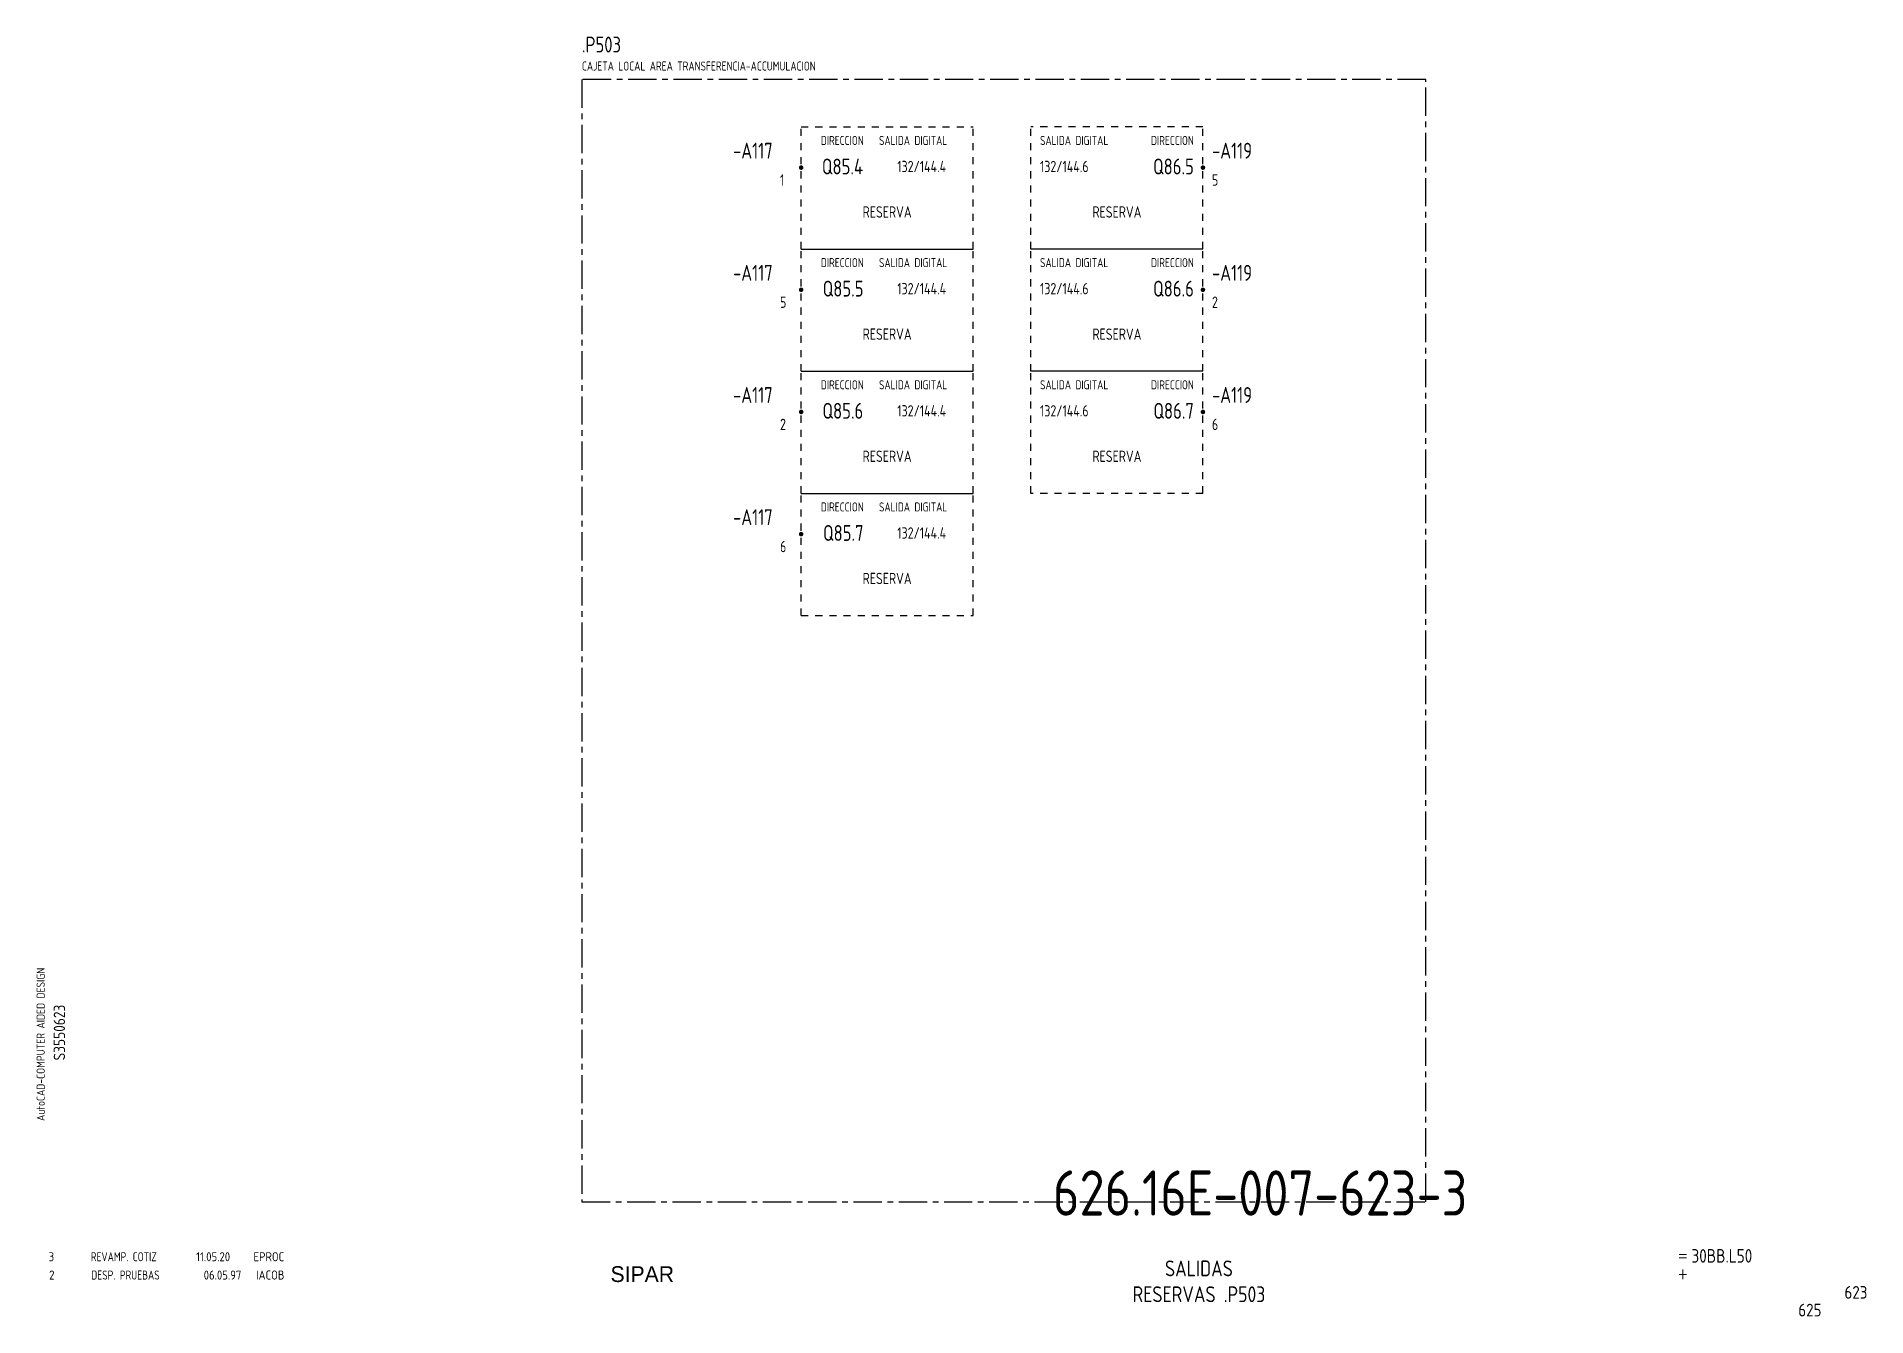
# Model space of a CAD drawing. Extents: x 10 to 414, y 6 to 289.
import ezdxf
from ezdxf.enums import TextEntityAlignment as Align

# ---------------------------------------------------------------- set-up
doc = ezdxf.new("R2010")
doc.units = 0
doc.header["$LTSCALE"] = 5
doc.header["$MEASUREMENT"] = 0
doc.linetypes.add('CENTER', pattern=[2, 1.25, -0.25, 0.25, -0.25])
doc.linetypes.add('HIDDEN1', pattern=[0.625, 0.3125, -0.3125])
doc.layers.get('0').update_dxf_attribs({"linetype": 'CONTINUOUS'})
doc.layers.add('3', color=3, linetype='CONTINUOUS')
doc.layers.add('CART', color=7, linetype='CONTINUOUS')
doc.styles.add('DIN', font='DIN.shx', dxfattribs={"width": 0.85})
doc.styles.add('N', font='ROMANS', dxfattribs={"width": 0.85, "height": 3})
doc.styles.add('X', font='UNIV.SHX', dxfattribs={"height": 3.5})

# ---------------------------------------------------------------- blocks, each defined once
blk = doc.blocks.new('B5-3')
at = {"linetype": 'Continuous', "const_width": 0.5}
blk.add_lwpolyline([(-0.25, 0, 1), (0.25, 0, 1)], format="xyb", close=True, dxfattribs=at)
blk = doc.blocks.new('REV2')
at = {"color": 3, "style": 'DIN'}
for s, width, p in [('2', 0.9, (12.45, 13.79)), ('DESP. PRUEBAS', 0.8, (21.76, 13.79)), ('06.05.97', 0.9, (46.59, 13.79)), ('IACOB', 0.9, (58.16, 13.79))]:
    blk.add_text(s, height=2, dxfattribs=dict(at, width=width)).set_placement(p)

msp = doc.modelspace()

# ---------------------------------------------------------------- linework, layer by layer
at = {"color": 3, "linetype": 'CENTER'}
for p, q in [((130.17, 279), (130.17, 31)), ((316.64, 279), (130.17, 279)), ((316.64, 31), (316.64, 279)), ((130.17, 31), (316.64, 31))]:
    msp.add_line(p, q, dxfattribs=at)
at = {"linetype": 'HIDDEN1'}
for p, q in [((178.6, 241.55), (178.6, 268.55)), ((178.6, 268.55), (216.6, 268.55)), ((216.6, 241.55), (216.6, 268.55)), ((229.38, 241.55), (229.38, 268.55)), ((267.38, 268.55), (229.38, 268.55)), ((267.38, 241.55), (267.38, 268.55)), ((178.6, 214.55), (178.6, 241.55)), ((216.6, 214.55), (216.6, 241.55)), ((229.38, 214.55), (229.38, 241.55)), ((267.38, 214.55), (267.38, 241.55)), ((178.6, 187.55), (178.6, 214.55)), ((216.6, 187.55), (216.6, 214.55)), ((229.38, 187.55), (229.38, 214.55)), ((267.38, 187.55), (267.38, 214.55)), ((178.6, 160.55), (178.6, 187.55)), ((216.6, 160.55), (216.6, 187.55)), ((267.38, 187.55), (229.38, 187.55)), ((178.6, 160.55), (216.6, 160.55))]:
    msp.add_line(p, q, dxfattribs=at)
at = {"linetype": 'Continuous'}
for p, q in [((178.6, 241.55), (216.6, 241.55)), ((267.38, 241.55), (229.38, 241.55)), ((178.6, 214.55), (216.6, 214.55)), ((267.38, 214.55), (229.38, 214.55)), ((178.6, 187.55), (216.6, 187.55))]:
    msp.add_line(p, q, dxfattribs=at)

# ---------------------------------------------------------------- block references
at = {"xscale": -1}
for p in [(178.6, 259.55), (178.6, 232.55), (178.6, 205.55), (178.6, 178.55)]:
    msp.add_blockref('B5-3', p, dxfattribs=at)
for p in [(267.38, 259.55), (267.38, 232.55), (267.38, 205.55)]:
    msp.add_blockref('B5-3', p)
at = {"linetype": 'Continuous'}
msp.add_blockref('REV2', (0, 0), dxfattribs=at)

# ---------------------------------------------------------------- texts
at = {"color": 3, "style": 'DIN'}
for s, height, width, p in [('.P503', 3.5, 0.8, (130.17, 285)), ('3', 2, 0.9, (12.33, 17.84)), ('REVAMP. COTIZ', 2, 0.8, (21.64, 17.84)), ('11.05.20', 2, 0.9, (44.92, 17.84)), ('EPROC', 2, 0.9, (57.6, 17.84))]:
    msp.add_text(s, height=height, dxfattribs=dict(at, width=width)).set_placement(p)
at = {"style": 'DIN', "width": 0.8}
for s, height, p in [('CAJETA LOCAL AREA TRANSFERENCIA-ACCUMULACION', 2, (130.17, 281)), ('132/144.4', 2.5, (199.84, 258.55)), ('132/144.6', 2.5, (231.38, 258.55)), ('1', 2.5, (173.94, 255.55)), ('5', 2.5, (269.38, 255.55)), ('5', 2.5, (173.94, 228.55)), ('132/144.4', 2.5, (199.84, 231.55)), ('132/144.6', 2.5, (231.38, 231.55)), ('2', 2.5, (269.38, 228.55)), ('132/144.4', 2.5, (199.84, 204.55)), ('132/144.6', 2.5, (231.38, 204.55)), ('2', 2.5, (173.94, 201.55)), ('6', 2.5, (269.38, 201.55)), ('132/144.4', 2.5, (199.84, 177.55)), ('6', 2.5, (173.94, 174.55))]:
    msp.add_text(s, height=height, dxfattribs=at).set_placement(p)
at = {"color": 1, "style": 'DIN', "width": 0.8}
for p in [(192.43, 264.55), (265.38, 264.55), (192.43, 237.55), (265.38, 237.55), (192.43, 210.55), (265.38, 210.55), (192.43, 183.55)]:
    msp.add_text('DIRECCION', height=2, dxfattribs=at).set_placement(p, align=Align.RIGHT)
for p in [(195.8, 264.55), (231.38, 264.55), (195.8, 237.55), (231.38, 237.55), (195.8, 210.55), (231.38, 210.55), (195.8, 183.55)]:
    msp.add_text('SALIDA DIGITAL', height=2, dxfattribs=at).set_placement(p)
at = {"style": 'DIN', "width": 0.8}
for p in [(197.6, 248.5), (248.38, 248.5), (197.6, 221.5), (248.38, 221.5), (197.6, 194.5), (248.38, 194.5), (197.6, 167.5)]:
    msp.add_text('RESERVA', height=2.5, dxfattribs=at).set_placement(p, align=Align.CENTER)
at = {"color": 2, "insert": (234.23, 37.92), "char_height": 10, "width": 111.0411, "attachment_point": 1, "style": 'DIN'}
msp.add_mtext('626.16E-007-623-3', dxfattribs=at)
at = {"layer": '3', "style": 'DIN', "width": 0.8}
for s, p in [('-A117  ', (163.55, 261.55)), ('-A119   ', (269.38, 261.55)), ('-A117', (163.55, 234.55)), ('-A119   ', (269.38, 234.55)), ('-A117', (163.55, 207.55)), ('-A119   ', (269.38, 207.55)), ('-A117', (163.55, 180.55))]:
    msp.add_text(s, height=3.5, dxfattribs=at).set_placement(p)
for s, p in [('Q85.4', (192.28, 258.05)), ('Q86.5', (265.38, 258.05)), ('Q85.5', (192.39, 231.05)), ('Q86.6', (265.38, 231.05)), ('Q85.6', (192.33, 204.05)), ('Q86.7', (265.38, 204.05)), ('Q85.7', (192.39, 177.05))]:
    msp.add_text(s, height=3.5, dxfattribs=at).set_placement(p, align=Align.RIGHT)
at = {"layer": '3', "color": 2, "style": 'DIN', "width": 0.85}
for s, p in [('SALIDAS', (266.5, 14.51)), ('RESERVAS .P503', (266.5, 8.8))]:
    msp.add_text(s, height=3.5, dxfattribs=at).set_placement(p, align=Align.CENTER)
at = {"layer": 'CART', "color": 1, "style": 'DIN', "width": 0.9}
msp.add_text('AutoCAD-COMPUTER AIDED DESIGN', height=1.8, rotation=90, dxfattribs=at).set_placement((11.47, 48.84))
at = {"layer": 'CART', "color": 3, "style": 'N', "width": 0.85}
for s, p in [('=', (372.24, 17.91)), ('+', (372.24, 13.87))]:
    msp.add_text(s, height=2.5, dxfattribs=at).set_placement(p)
at = {"layer": 'CART', "color": 3, "style": 'DIN', "width": 0.9, "flags": 1}
msp.add_attdef('S3550623', text='', height=2.5, rotation=90, dxfattribs=at).set_placement((15.95, 68.38), align=Align.CENTER)
at = {"layer": 'CART', "color": 3, "style": 'DIN', "width": 0.85}
msp.add_attdef('30BB.L50', text='', height=3, dxfattribs=at).set_placement((375.33, 16.63), align=Align.BOTTOM_LEFT)
at = {"layer": 'CART', "color": 6, "style": 'X', "flags": 1}
msp.add_attdef('SIPAR', text='', height=3.5, dxfattribs=at).set_placement((143.5, 15), align=Align.MIDDLE)
at = {"layer": 'CART', "color": 2, "style": 'DIN', "width": 0.9, "flags": 1}
msp.add_attdef('623', text='', height=2.8, dxfattribs=at).set_placement((414.2, 9.56), align=Align.RIGHT)
at = {"layer": 'CART', "color": 7, "style": 'DIN', "width": 0.9, "flags": 1}
msp.add_attdef('625', (398.93, 5.65), '', height=2.8, dxfattribs=at)

doc.saveas('drawing.dxf')
